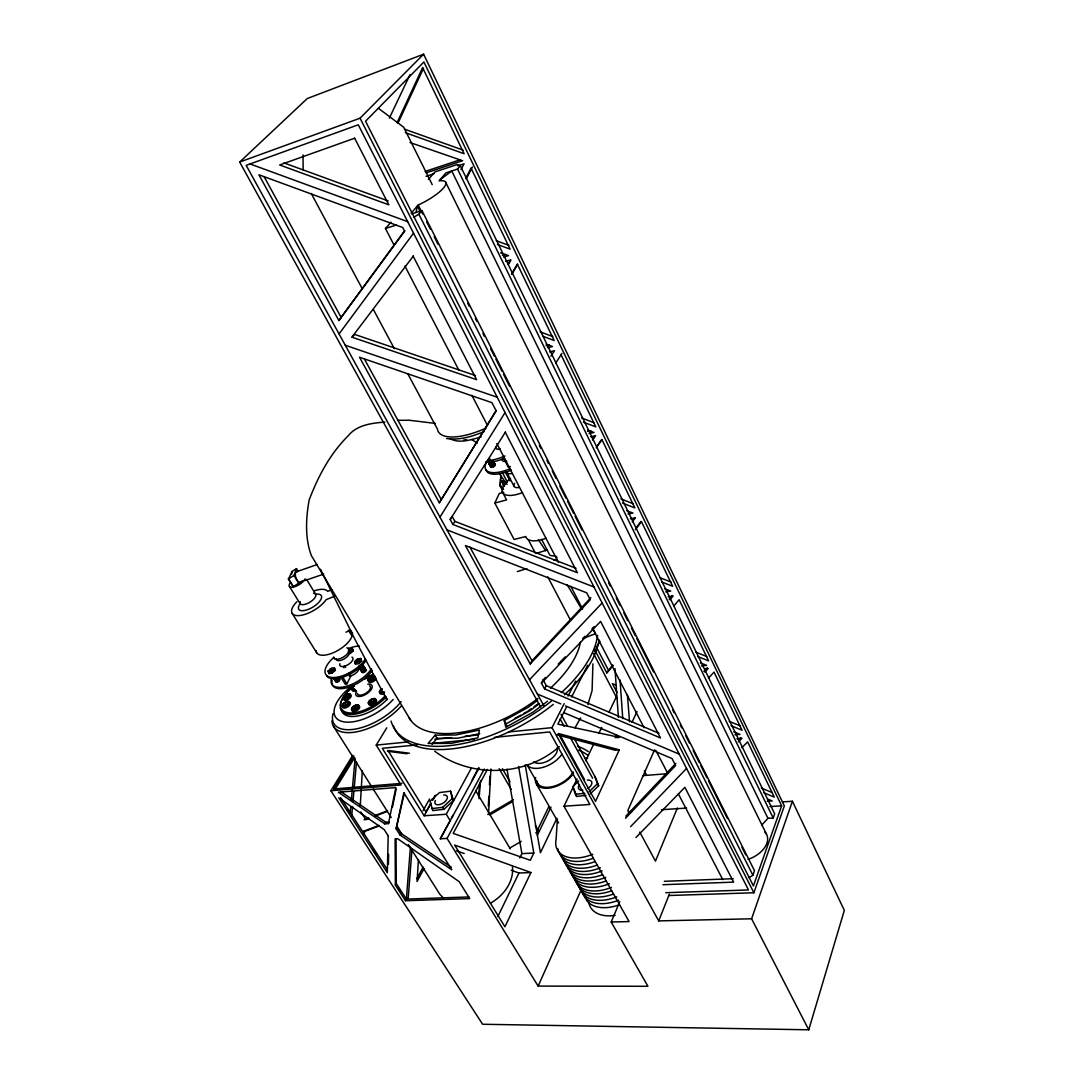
<?xml version="1.0" encoding="UTF-8"?>
<svg xmlns="http://www.w3.org/2000/svg" width="1084" height="1084" viewBox="0 0 1084 1084"><rect width="100%" height="100%" fill="white"/><g stroke="black" fill="none" stroke-linecap="round" stroke-linejoin="round"><path stroke-width="1.5" d="M388.397 864.382L388.628 854.314M592.921 663.842L592.081 690.725L587.88 704.532M488.328 806.266L488.843 796.266M489.453 784.613L489.887 776.293M488.559 813.989L490.889 768.99M360.281 805.615L362.313 770.792M557.366 819.423L556.133 839.124A36.138 21.558 -29.3 0 0 592.758 854.26M418.465 859.666L417.055 881.495L424.088 868.501M512.461 866.55C514.101 882.146 503.301 895.953 490.374 903.243M410.375 847.431L406.459 897.931L408.221 897.864L412.001 849.029M504.304 486.364L501.607 481.133L502.312 480.727L504.48 483.058L504.602 483.789L501.607 481.133M502.868 484.968L503.559 484.575L502.312 480.727M478.6 796.035L479.724 782.77M479.02 798.745L480.578 780.494M350.186 813.298L350.769 806.659M351.365 800.033L352.259 790.073M352.557 786.754L355.078 758.556M351.663 816.496L352.557 806.537M353.005 801.55L353.885 791.591M354.183 788.271L356.541 761.713M291.623 574.412L292.03 571.471L296.474 568.626L293.967 575.468L288.534 578.951L292.03 571.471M316.04 650.495A20.623 9.106 -31.4 0 0 332.341 653.124A20.623 9.106 -31.4 0 0 352.029 636.173L352.49 633.286L351.013 630.861M416.039 212.478L417.34 206.014L420.389 212.058M388.451 823.61L395.863 787.567L338.357 792.214L384.779 823.854L388.451 823.61L389.386 821.97L385.714 822.214L340.715 791.537M392.435 807.228L396.148 789.206M396.121 828.813L403.844 792.77L451.784 869.788L400.05 835.019L396.121 828.813L404.44 792.756M352.774 755.331L330.864 790.724L482.61 1024.258L808.745 1029.8L844.328 910.37L792.404 801.252L782.458 801.903M808.745 1029.8L751.605 918.785L792.404 801.252M668.584 895.519L753.881 892.769L784.342 805.927L423.614 54.2L307.273 98.536L239.672 162.058L540.523 706.795M781.645 805.846L753.421 885.926L365.525 121.232L423.912 61.951L781.645 805.846L769.965 806.577M749.003 877.755L752.892 875.222L754.518 870.682L421.974 210.594L411.595 213.887M761.632 825.195L767.946 818.325L773.19 818.014L774.681 813.84L460.348 165.811L457.136 164.565L434.982 171.895L428.383 179.443M751.605 918.785L658.72 920.912L669.302 894.273M677.378 808L655.468 861.13L639.75 832.051M484.277 768.99L447.055 838.393L538.138 986.101L647.92 986.291L611.186 921.996L619.75 901.725M654.519 749.898L627.948 810.236L629.533 813.135M538.138 986.101L581.322 889.49M619.316 749.83L595.55 801.333L558.165 733.489L619.316 749.83L615.048 750.209L556.973 734.776M632.053 722.256L636.986 711.565M397.096 122.6L422.611 67.601L464.128 153.725L405.375 132.695M397.963 123.264L423.478 68.319M546.214 538.192A22.642 10.054 -27.4 0 1 525.808 536.526L514.101 539.466L494.819 503.044L499.29 493.45L503.748 492.272M615.184 737.757L616.539 734.884M389.346 118.17L410.023 74.593M611.186 921.996L629.099 921.59L563.992 806.225L577.054 778.935M585.766 760.724L593.747 744.044M598.829 733.434L601.728 727.364M608.991 712.202L616.254 697.039M530.943 872.512L504.927 926.793L454.643 845.059L530.943 872.512L518.979 873.026L511.16 870.235M556.919 818.298L540.428 852.729L525.198 764.776M518.558 766.415L533.816 853.027L530.32 860.262L453.193 833.393L487.38 769.423M497.841 916.549L518.979 873.026M537.244 835.439L550.997 807.119M548.829 806.726L537.19 830.629L538.626 831.211L535.74 832.905M519.792 857.945L521.905 853.623L506.987 769.084M594.588 649.479L606.81 672.92L612.568 664.939M340.891 677.134L345.295 684.234L346.921 683.868L350.864 675.901A7.48 3.442 -31.5 0 0 357.219 671.904A7.48 3.442 -31.5 0 0 358.696 667.459M566.268 707.527L557.853 724.139L619.452 737.364L616.606 737.635M571.607 696.971L587.663 665.264M594.533 651.674L599.886 641.105M658.72 920.912L551.986 727.649L564.222 703.611M568.043 696.104L575.685 681.077M465.673 178.399L471.025 168.061L510.13 249.144L497.448 244.51M466.269 178.833L472.38 167.031M544.574 688.896L541.417 683.123L600.617 621.417L660.495 737.947L544.574 688.896L546.295 685.644L543.138 679.871L545.469 677.459M460.957 169.66L464.087 163.779L457.733 165.879M541.417 683.123L543.138 679.871M416.866 878.69L423.112 867.132M405.484 900.736L469.697 898.582L459.182 881.671L397.598 838.677L395.118 838.826L395.362 885.1L405.484 900.736L406.378 899.097L468.871 896.956M447.055 838.393L440.294 838.799L449.846 821.116M451.432 818.163L453.031 815.222M472.123 779.857L478.491 768.068M440.294 838.799L479.182 767.906M530.225 663.977L590.252 599.737L586.688 592.799L465.402 545.564L530.225 663.977L531.987 660.752L590.821 597.691M580.631 717.893L574.981 727.879M417.462 744.871L382.3 748.299L424.142 815.778L446.256 814.26L471.161 768.502M395.362 885.1L396.256 883.46L396.053 838.84M430.904 803.122L425.985 811.93L387.991 750.507L409.373 753.204M432.53 800.182L434.996 795.764M424.142 815.778L430.673 804.057M433.112 799.653L435.565 795.263M423.004 810.737L429.562 798.989M400.05 835.019L400.985 833.366L397.056 827.173M511.553 274.103L517.325 264.089L554.168 340.512L543.084 336.365M511.865 274.32L517.624 264.306M384.779 823.854L385.714 822.214M363.276 834.395L365.132 831.238L379.21 825.872M508.071 264.211L510.578 259.943L505.713 261.325M508.355 264.415L510.876 260.146M330.864 790.724L401.026 784.992L376.229 745.101L386.744 727.825M439.332 502.786L496.066 410.687L491.946 402.665L359.509 357.232L439.332 502.786L496.35 410.511M334.604 790.155L354.671 757.648M354.007 756.036L333.642 788.962L401.988 783.339M439.969 517.136L505.063 412.597M505.279 432.231L577.393 572.718L452.882 524.466L450.185 519.534L505.483 432.001M555.713 363.113L561.946 353.384M452.882 524.466L454.887 521.363L452.204 516.445L450.185 519.534M550.889 356.257L554.493 350.728L549.588 351.934M596.945 446.31L601.715 439.494M596.227 447.814L601.959 439.643L634.858 507.881L622.473 503.071M592.433 439.616L595.333 435.565M592.691 439.779L595.59 435.727L590.672 436.757M338.858 320.525L404.481 230.919L402.733 227.518L258.9 174.768L338.858 320.525L404.901 230.838M339.048 333.926L413.546 233.168M413.411 255.932L351.907 337.165L476.594 379.657L413.085 256.054M635.847 528.084L640.996 521.404M635.346 529.71L641.511 521.689L672.649 586.268L661.796 581.986M632.717 520.225L634.79 517.583M632.216 521.851L635.332 517.895L630.373 518.762M374.766 701.714L373.98 700.914L370.687 703.177L369.373 702.107L370.945 700.169L373.533 699.234L374.536 700.25L372.964 702.202L370.376 703.137L369.373 702.107M381.541 692.026L380.525 691.023L382.083 689.099M356.704 705.603L357.151 707.269L353.872 709.532L352.557 708.475L354.143 706.524L356.704 705.603L357.693 706.632L356.094 708.584L353.533 709.505L352.557 708.475M370.091 680.4L374.17 677.595L373.181 676.633L369.116 679.424L371.175 681.253L369.116 679.424M346.731 705.034L348.316 703.109L347.368 702.107L344.82 703.015L343.235 704.939L344.197 705.955L346.731 705.034L347.314 706.077M370.403 680.481L373.614 678.272L374.4 679.031L374.17 677.595M349.183 695.4L347.612 697.31L345.078 698.231L344.129 697.229L348.221 694.41L349.427 696.836L348.221 694.41M348.316 703.109L348.56 704.559L347.815 703.76L344.549 705.996L343.235 704.939M352.164 337.246L354.536 334.373L475.524 375.552M348.669 696.064L345.444 698.286L344.129 697.229M673.774 606.078L679.126 599.709L708.624 660.901L697.744 656.538M432.055 744.261L437.082 738.326L457.733 738.204L479.765 733.611M435.172 735.142L428.112 743.448L451.269 743.367L477.841 737.852L479.453 730.033L455.836 734.979L435.172 735.142L437.082 738.326M413.532 217.396L418.871 214.212L421.974 210.594M411.148 213.169L418.194 205.025A28.726 7.466 -27.9 0 0 443.356 188.155A28.726 7.466 -27.9 0 0 439.061 180.879L445.971 172.884L457.556 169.077L460.348 165.811M669.14 599.276L672.378 595.509M606.81 672.92L613.246 665.441M669.871 599.791L673.11 596.024L668.137 596.742M394.02 245.038L385.457 228.494L390.958 222.206M708.435 678.164L714.017 672.094L742.039 730.196L731.117 725.752M703.868 671.389L707.229 667.798M704.79 672.08L708.15 668.489L704.817 668.882M529.52 679.709L602.135 602.948M625.847 816.144L675.888 763.339M625.522 818.271L675.603 765.534L672.026 758.556L563.761 712.594M558.219 664.14L565.184 656.877M582.582 638.706L584.899 636.281M591.864 629.018L594.181 626.593M630.617 826.658L686.551 768.461M635.929 837.525L684.885 787.336L733.638 882.132L662.934 884.707M239.672 162.058L360.051 118.197L423.614 54.2M741.849 747.662L747.662 741.862L774.274 797.079L763.597 792.675M738.326 739.952L740.751 737.581M738.312 741.903L741.944 738.353L736.903 738.8M589.1 791.754L597.501 783.691L594.628 776.049M590.252 793.854L598.653 785.792L595.766 778.136L574.75 739.41M585.956 795.371L576.647 796.455L575.482 794.355L572.772 786.645L578.734 780.968M431.595 808.623L442.76 807.309L452.272 798.529L450.565 791.184L439.467 792.567L430.023 801.225L432.801 810.588L443.966 809.287L453.478 800.507L450.565 791.184M354.942 663.489L358.208 662.907L361.135 660.4L360.796 658.476L357.544 659.058L354.617 661.565L355.376 664.194L358.641 663.611L361.555 661.104L360.796 658.476M328.249 670.969L331.176 668.462L334.373 667.893L334.807 668.598L335.091 670.522L332.165 673.029L328.953 673.598L328.249 670.969L328.953 673.598M352.327 648.544L352.639 650.427L349.753 652.893L350.186 653.584L353.072 651.118L352.327 648.544L349.129 649.14L349.563 649.831A2.127 0.962 -31.3 0 1 351.243 650.522A2.127 0.962 -31.3 0 1 348.438 652.378M329.658 670.833L331.609 669.167L331.176 668.462M328.52 672.893L331.731 672.324L334.658 669.817L334.373 667.893M559.303 746.619C525.496 776.727 470.781 778.258 434.752 751.239M439.955 179.849L451.757 170.987L767.946 818.325M539.453 703.557L530.117 710.576L506.12 723.841L506.729 726.51M547.556 701.212L532.867 712.269L505.781 727.229L504.25 720.562L528.287 707.283L537.637 700.264M527.8 711.145L531.472 708.543M534.005 706.741L537.976 703.923M288.317 578.693L293.29 586.661L302.761 580.577M487.895 814.585L513.396 799.721M489.887 814.829L512.569 801.604M509.656 848.122L521.255 841.36M501.513 482.353L502.217 481.946M507.082 484.467A1638.1 988.283 23.6 0 0 500.808 475.768L500.144 486.038L501.716 489.019M500.144 486.038L500.808 475.768M484.372 431.418C472.543 436.473 459.548 440.483 446.594 438.505M510.415 466.486L508.382 467.326L503.721 458.315M331.731 589.737L327.72 591.363A20.908 8.74 -31.2 0 0 314.509 590.753M334.441 596.295L326.176 599.655A20.908 8.74 -31.2 0 1 298.967 615.604A20.908 8.74 -31.2 0 1 296.908 601.674M345.918 632.175L350.606 630.305M583.409 638.354L595.59 633.612A1656.759 992.985 23.5 0 0 593.354 629.587M364.075 819.829L368.696 818.041M374.847 815.669L387.164 810.913M368.926 818.515L365.85 819.707L360.823 811.889M375.078 816.144L387.381 811.388M379.007 825.398L363.357 831.347L365.132 831.238M296.569 571.715L317.246 564.534M304.658 580.645L323.764 574.073M425.145 171.435L459.995 159.836M426.134 172.857L462.611 160.744L410.037 142.546M426.026 176.367L433.952 173.738M385.457 228.494L396.256 225.093M536.133 553.436L547.271 549.927M517.339 571.58L526.892 568.612M553.951 560.184L557.135 559.181M502.38 255.363L505.618 254.428M503.64 257.043L508.504 255.648L500.551 252.829M481.147 436.906C471.364 439.589 459.846 443.898 450.185 438.763M494.819 503.044L506.607 499.927L502.163 491.472M546.119 345.81L549.385 344.997M547.556 347.747L552.461 346.528L546.106 344.224M339.902 663.706A7.507 3.401 -31.5 0 0 343.208 666.484L344.847 666.104A7.507 3.401 -31.5 0 0 351.772 661.47A7.507 3.401 -31.5 0 0 352.002 657.08M349.238 676.267L350.864 675.901L349.116 673.056M587.501 431.351L590.78 430.66M589.086 433.505L594.018 432.475L587.813 430.172M349.563 649.831L352.747 649.248M628.043 513.938L632.988 513.057L626.782 510.713M665.739 591.796L670.711 591.065L664.506 588.68M384.928 422.082C371.975 423.112 357.07 424.82 348.276 435.687C330.078 453.817 318.222 476.147 309.17 499.941C305.918 518.057 304.78 538.274 311.42 555.699L410.701 720.291M397.787 420.321L409.224 420.24L435.294 423.41M575.482 794.355L584.791 793.271M701.633 665.942L706.646 665.359L700.413 662.92M376.229 745.101L408.031 741.944M434.819 739.288L451.554 737.621M464.941 736.293L478.342 734.966M508.464 731.971L551.986 727.649M432.516 743.394L474.372 739.302M494.453 737.35L549.696 731.957L589.872 804.464L563.992 806.225M734.966 734.803L740.006 734.356L733.76 731.876M643.286 775.588L666.89 773.746M767.242 801.279L772.214 800.954L767.499 799.057M628.11 811.862L631.457 811.645M661.565 809.707L686.646 808.081M521.905 853.623L533.816 853.027M664.302 881.306L733.218 878.704M665.752 892.701L748.502 889.95L358.276 124.795L246.19 165.351L543.897 705.819M387.449 751.28L407.218 753.773M345.281 345.24L497.217 397.218M456.391 850.764L464.209 853.542M404.467 129.145L463.098 150.107M283.927 162.912L388.126 200.906M496.282 240.743L508.938 245.363M250.038 163.955L407.665 221.651M540.184 331.853L552.826 336.582M581.688 418.017L594.33 422.841M583.449 422.177L595.821 426.893L561.038 354.753M620.969 498.952L633.327 503.748M454.887 521.363L576.01 568.26M447.001 529.9L594.005 587.013M660.156 577.758L670.996 582.027M615.522 684.885L612.406 683.638L616.986 692.446M695.996 652.216L706.849 656.565M729.247 721.361L740.155 725.792M761.334 788.095L772.296 792.607M546.295 685.644L658.909 733.245M537.407 694.031L560.78 703.936M565.455 705.914L679.248 754.152M471.635 439.467L477.339 443.112M400.985 833.366L451.269 867.186M378.438 108.332L403.722 127.248L432.231 184.659M380.525 691.023L381.839 692.093M443.302 897.837L439.887 894.354L408.343 844.531M344.82 703.015L345.81 704.478M370.945 700.169L371.934 701.646M354.143 706.524L355.132 708.001M345.701 695.332L346.677 696.782M370.66 677.554L371.622 679.004M396.256 883.46L406.378 899.097M340.674 797.675L387.327 869.693M347.178 809.558L348.967 812.336M372.476 848.582L376.148 854.26M398.221 888.297L400.05 891.143M333.52 726.375L371.378 786.171M373.181 789.016L391.216 817.485M396.622 826.022L402.028 834.572M331.731 672.324L332.165 673.029M292.206 613.436L316.731 652.839M342.53 676.768L346.921 683.868M334.658 669.817L335.091 670.522M343.208 666.484L344.007 667.771M288.534 578.951L293.29 586.661M289.401 586.349L300.16 603.774M293.967 575.468L298.696 583.178M344.847 666.104L345.633 667.392M296.474 568.626L298.195 571.376M446.256 814.26L450.456 821.13M352.639 650.427L353.072 651.118M357.544 659.058L357.977 659.763M358.208 662.907L358.641 663.611M306.596 579.412L315.607 594.181M354.617 661.565L355.051 662.27M442.76 807.309L443.966 809.287M361.135 660.4L361.555 661.104M452.272 798.529L453.478 800.507M348.357 630.102L352.029 636.173M475.686 790.683L510.266 848.84M502.407 768.719L509.995 781.794M535.266 825.398L538.626 831.211M499.155 768.705L511.187 789.382M504.25 720.562L506.12 723.841M537.705 783.556L527 764.748A21.084 11.599 -29.3 0 0 543.545 767.187A21.084 11.599 -29.3 0 0 561.918 754.139M536.553 784.247L558.626 822.973M572.772 786.645L573.924 788.732M356.094 708.584L356.677 709.627M560.143 735.304L584.506 779.545M597.501 783.691L598.653 785.792M364.278 358.79L441.378 499.724M264.062 176.584L341.27 317.68M560.157 719.017L564.222 726.416M570.699 738.258L592.596 778.244M469.806 546.878L531.987 660.752M561.011 714.248L567.488 726.09M386.825 699.871L354.861 639.221L320.512 569.263M372.964 702.202L373.533 703.259M311.257 193.48L362.368 288.94M373.546 309.821L394.319 348.601M407.896 373.953L437.448 429.142A52.276 19.539 -27.7 0 0 486.011 428.139M372.625 679.478L373.181 680.522M644.37 770.954L646.674 775.331M528.274 539.656L535.306 553.057M547.799 576.891L570.455 620.089M502 471.865L507.393 482.217M499.48 473.464L501.824 477.963M593.517 653.462L617.026 698.462M513.857 485.971L506.634 472.096A10.041 4.106 -27.6 0 0 512.027 473.518M541.593 539.331L549.195 553.951A9.756 4.471 -27.3 0 0 554.642 555.726M505.32 472.014L509.941 480.876M595.793 645.915L608.287 669.926M404.928 266.081L458.681 369.847M471.933 395.416L487.515 425.497M496.865 443.532L558.409 562.339M570.875 586.403L582.555 608.951M592.691 628.503L644.099 727.757M655.793 750.318L667.473 772.865M678.381 793.922L722.784 879.639M503.748 482.123L505.09 484.751M360.051 118.197L753.881 892.769M418.194 205.025L422.76 214.09M426.568 221.651L430.375 229.198M434.196 236.759L438.004 244.306M467.705 303.249L469.237 306.271M475.32 318.357L476.852 321.379M482.949 333.465L484.467 336.501M490.564 348.587L494.372 356.135M495.889 359.156L501.987 371.256M503.504 374.278L509.602 386.365M539.317 445.294L540.835 448.315M546.932 460.415L548.45 463.437M552.257 470.984L556.078 478.545M559.886 486.106L565.97 498.193M567.501 501.214L573.599 513.301M575.116 516.323L581.972 529.927M608.639 582.813L610.157 585.834M616.254 597.934L620.062 605.482M623.869 613.043L627.677 620.59M631.484 628.151L635.292 635.712M636.823 638.733L653.584 671.972M672.622 709.749L674.14 712.771M680.237 724.871L681.768 727.892M685.576 735.44L689.383 743.001M693.191 750.562L699.288 762.648M700.806 765.67L706.904 777.756M708.421 780.778L727.472 818.556M741.944 847.268L745.751 854.829M418.871 214.212L752.892 875.222M445.619 182.126L766.496 834.26M457.556 169.077L773.19 818.014M574.466 790.277L576.647 796.455M347.368 702.107L347.815 703.76M373.533 699.234L373.98 700.914M373.181 676.633L373.614 678.272M627.433 694.885L629.533 721.781M620.034 679.898L622.758 718.611M614.98 668.625L618.408 717.351M303.005 154.876L303.168 170.107M611.606 890.804A35.636 22.019 -29.3 0 1 576.539 882.064M611.444 887.403A35.677 21.992 -29.3 0 1 574.615 877.823M616.755 896.847A35.542 22.114 -29.3 0 1 579.954 887.091M609.371 883.731A35.731 21.937 -29.3 0 1 572.542 874.219M615.156 915.33A35.325 22.303 -29.3 0 1 588.775 902.403M602.135 870.886A35.907 21.775 -29.3 0 1 565.577 863.04M600.373 867.783A35.948 21.734 -29.3 0 1 563.531 858.569M597.108 865.14A35.989 21.694 -29.3 0 1 561.715 855.411M557.068 747.906A13.631 7.493 -29.3 0 1 549.141 760.277A13.631 7.493 -29.3 0 1 533.829 761.74M619.479 904.761A35.447 22.195 -29.3 0 1 586.2 899.761M585.482 898.514A35.447 22.195 -29.3 0 1 584.127 894.327M618.639 900.181A35.501 22.154 -29.3 0 1 582.162 891.82M613.436 894.056A35.596 22.059 -29.3 0 1 578.382 885.249M595.116 861.604A36.043 21.653 -29.3 0 1 560.008 853.365M593.233 858.271A36.084 21.599 -29.3 0 1 557.826 848.677M602.541 874.747A35.853 21.816 -29.3 0 1 567.149 864.856M605.78 877.376A35.813 21.856 -29.3 0 1 569.683 870.791M573.206 771.903A20.935 11.748 -29.3 0 1 552.596 786.605A20.935 11.748 -29.3 0 1 536.621 780.67M606.078 881.007A35.772 21.897 -29.3 0 1 570.983 872.43M573.558 773.19A22.29 12.507 -29.3 0 1 548.965 788.122A22.29 12.507 -29.3 0 1 535.618 777.553M585.346 758.61A2.615 1.653 28.2 0 1 587.65 758.231M578.775 750.114A29.431 18.401 28.5 0 1 588.206 755.494M577.65 746.266A28.36 17.764 28.4 0 1 588.314 751.646M764.721 831.916A22.94 14.62 -25.1 0 1 748.041 859.355M384.59 691.904A4.295 2.046 -31.3 0 1 379.657 692.69A4.295 2.046 -31.3 0 1 381.907 688.746A4.011 1.911 -31.3 0 0 379.63 692.08A4.011 1.911 -31.3 0 0 383.438 692.093M401.175 701.578A42.926 20.515 -31.6 0 1 355.552 729.031A42.926 20.515 -31.6 0 1 332.991 713.706M366.189 660.264A24.2 11.003 -31.5 0 1 345.078 676.402A24.2 11.003 -31.5 0 1 326.623 675.806M349.875 694.763A4.241 1.992 -31.9 0 1 350.484 697.513A4.241 1.992 -31.9 0 1 345.511 700.359A4.241 1.992 -31.9 0 1 344.048 698.096M375.511 676.904A4.228 1.978 -31.3 0 1 370.823 681.321A4.228 1.978 -31.3 0 1 368.696 678.828A4.228 1.978 -31.3 0 1 374.847 676.104M376.094 678.516A4.228 1.978 -31.3 0 1 371.284 682.392A4.228 1.978 -31.3 0 1 368.994 680.318M375.118 676.795A3.943 1.843 -31.3 0 1 370.742 680.915A3.943 1.843 -31.3 0 1 368.763 678.584A3.943 1.843 -31.3 0 1 374.495 676.064M387.544 698.814A29.783 14.146 -31.6 0 1 359.874 715.494A29.783 14.146 -31.6 0 1 341.636 710.156M386.283 696.741A29.796 14.119 -31.6 0 1 357.503 713.692A29.796 14.119 -31.6 0 1 340.186 706.822M340.227 705.427A29.796 14.119 -31.6 0 1 340.877 702.391M341.325 701.199A29.796 14.119 -31.6 0 1 343.303 697.473M345.118 694.925A29.796 14.119 -31.6 0 1 347.273 692.391M348.235 691.389A29.796 14.119 -31.6 0 1 350.295 689.397M374.346 699.627A4.322 2.073 -31.6 0 1 376.338 701.673A4.322 2.073 -31.6 0 1 371.744 705.142A4.322 2.073 -31.6 0 1 368.953 703.692M369.793 702.242A4.322 2.073 -31.6 0 1 370.525 701.511M385.132 695.86A28.821 13.645 -31.6 0 1 346.568 712.432A28.821 13.645 -31.6 0 1 352.49 686.904M364.942 679.085A28.821 13.645 -31.6 0 1 371.5 676.524M384.237 693.503A4.295 2.046 -31.3 0 1 380.755 694.045A4.295 2.046 -31.3 0 1 380.403 691.904M358.37 705.955A4.309 2.06 -31.9 0 1 359.007 708.787A4.309 2.06 -31.9 0 1 353.967 711.673A4.309 2.06 -31.9 0 1 352.463 709.342M348.194 702.486A4.282 2.019 -32 0 1 349.969 704.749A4.282 2.019 -32 0 1 344.915 708.069A4.282 2.019 -32 0 1 343.154 705.806M356.433 690.562A4.228 1.978 -31.7 0 1 353.059 691.104A4.228 1.978 -31.7 0 1 352.761 689.004M401.324 705.969A44.701 21.409 -31.6 0 1 357.977 731.564A44.701 21.409 -31.6 0 1 331.934 720.86M393.167 699.451A38.13 18.116 -31.6 0 1 341.175 721.172A38.13 18.116 -31.6 0 1 352.422 685.576M366.311 677.243A38.13 18.116 -31.6 0 1 373.533 674.329M299.875 582.284A5.555 2.398 70.6 0 1 295.607 576.674A5.555 2.398 70.6 0 1 297.246 571.796M367.774 684.207A9.39 4.431 -31.6 0 1 371.338 689.383A9.39 4.431 -31.6 0 1 360.091 696.456A9.39 4.431 -31.6 0 1 356.582 691.253M369.495 685.738A7.425 3.496 -31.6 0 1 365.918 693.218A7.425 3.496 -31.6 0 1 357.368 693.381M346.799 647.839A8.916 3.997 -31.4 0 1 344.644 656.254A8.916 3.997 -31.4 0 1 333.52 657.283M348.425 651.24A7.52 3.388 -31.4 0 1 344.685 658.625A7.52 3.388 -31.4 0 1 336.121 658.937M372.232 670.224A24.105 11.111 -31.5 0 1 346.663 687.825A24.105 11.111 -31.5 0 1 332.138 680.522M371.378 668.828A24.119 11.097 -31.5 0 1 344.929 686.646A24.119 11.097 -31.5 0 1 331.636 677.92M354.834 689.952A4.228 1.978 -31.7 0 1 351.772 689.288A4.228 1.978 -31.7 0 1 354.265 685.901M354.739 689.546A3.943 1.843 -31.7 0 1 351.893 688.936A3.943 1.843 -31.7 0 1 354.211 685.779M365.403 658.964A24.214 10.989 -31.5 0 1 332.314 677.5A24.214 10.989 -31.5 0 1 334.021 657.243M348.438 648.517A24.214 10.989 -31.5 0 1 359.481 646.05M304.997 578.883A9.146 3.699 -31.2 0 1 294.143 586.905A9.146 3.699 -31.2 0 1 290.214 582.786M313.479 593.273A9.092 3.78 -31.2 0 1 314.509 598.287A9.092 3.78 -31.2 0 1 304.563 604.452A9.092 3.78 -31.2 0 1 300.132 601.566M315.661 594.303A13.184 5.501 -31.2 0 1 320.146 600.699A13.184 5.501 -31.2 0 1 304.279 610.549A13.184 5.501 -31.2 0 1 299.889 604.086M338.574 678.814A2.141 0.989 -31.8 0 1 339.048 680.224A2.141 0.989 -31.8 0 1 336.257 681.619A2.141 0.989 -31.8 0 1 336.284 679.966M338.885 678.719A2.141 0.989 -31.8 0 1 338.858 680.224A2.141 0.989 -31.8 0 1 336.311 681.511A2.141 0.989 -31.8 0 1 335.891 680.21M338.736 678.476A2.141 0.989 -31.8 0 1 338.723 679.993A2.141 0.989 -31.8 0 1 336.162 681.267A2.141 0.989 -31.8 0 1 335.742 679.98M338.506 677.907A2.141 0.976 -31.8 0 1 336.27 679.953A2.141 0.976 -31.8 0 1 334.807 679.18M338.194 677.879A2.141 0.976 -31.8 0 1 336.054 679.6A2.141 0.976 -31.8 0 1 334.509 679.153M338.723 679.045A2.141 0.989 -31.8 0 1 339.184 680.454A2.141 0.989 -31.8 0 1 336.406 681.85A2.141 0.989 -31.8 0 1 336.419 680.196M331.555 669.248A2.154 0.976 -31.8 0 1 333.127 670.156A2.154 0.976 -31.8 0 1 329.929 671.755A2.154 0.976 -31.8 0 1 331.054 669.492M338.858 679.275A2.141 0.989 -31.8 0 1 339.333 680.684A2.141 0.989 -31.8 0 1 336.555 682.08A2.141 0.989 -31.8 0 1 336.568 680.427A2.141 0.976 -31.8 0 0 338.682 677.974M336.69 678.028A2.141 0.976 -31.8 0 1 334.59 678.841A2.141 0.976 -31.8 0 1 334.021 677.907M337.232 677.92A2.141 0.976 -31.8 0 1 334.739 679.072A2.141 0.976 -31.8 0 1 334.373 677.785M336.609 677.92A2.141 0.976 -31.8 0 1 334.726 678.719A2.141 0.976 -31.8 0 1 333.858 678.123M335.999 677.988A2.141 0.976 -31.8 0 1 333.75 678.15M336.487 680.305A2.141 0.976 -31.8 0 1 335.241 679.167M335.457 679.519A2.141 0.989 -31.8 0 0 335.755 680.793A2.141 0.989 -31.8 0 0 338.181 679.763A2.141 0.989 -31.8 0 0 338.723 678.123A2.141 0.976 -31.8 0 1 336.623 680.535A2.141 0.976 -31.8 0 1 335.376 679.397A2.141 0.976 -31.8 0 1 334.373 678.476M335.593 679.749A2.141 0.989 -31.8 0 0 336.026 681.037A2.141 0.989 -31.8 0 0 338.574 679.763A2.141 0.989 -31.8 0 0 338.587 678.245A2.141 0.976 -31.8 0 1 336.175 680.251A2.141 0.976 -31.8 0 1 335.159 679.045M338.574 678.015A2.141 0.976 -31.8 0 1 336.338 680.061A2.141 0.976 -31.8 0 1 334.888 679.289M337.774 677.893A2.141 0.976 -31.8 0 1 335.363 679.383M334.807 678.056A2.141 0.976 -31.8 0 1 333.696 678.001M348.289 649.98A2.127 0.962 -31.3 0 1 351.04 649.601A2.127 0.962 -31.3 0 1 348.587 651.836M348.696 649.614A1.707 0.772 -31.3 0 1 350.525 649.668A1.707 0.772 -31.3 0 1 348.56 651.348M364.468 669.573A2.154 0.989 -31.3 0 1 365.606 670.644A2.154 0.989 -31.3 0 1 362.761 672.297A2.154 0.989 -31.3 0 1 362.612 670.644M364.847 669.37A2.154 0.989 -31.3 0 1 365.362 670.779A2.154 0.989 -31.3 0 1 362.557 672.175A2.154 0.989 -31.3 0 1 362.544 670.535M363.614 668.164A2.154 0.989 -31.3 0 1 364.82 669.113A2.154 0.989 -31.3 0 1 365.294 670.644A2.154 0.989 -31.3 0 1 362.49 672.053A2.154 0.989 -31.3 0 1 362.462 670.413M362.693 666.646A2.154 0.989 -31.3 0 1 363.899 667.608A2.154 0.989 -31.3 0 1 364.292 669.018A2.154 0.989 -31.3 0 1 361.487 670.413A2.154 0.989 -31.3 0 0 362.476 671.335A2.154 0.989 -31.3 0 0 363.262 672.622A2.154 0.989 -31.3 0 0 365.891 670.874A2.154 0.989 -31.3 0 0 364.685 669.926M361.473 668.774A2.154 0.989 -31.3 0 0 361.487 670.413A2.154 0.989 -31.3 0 0 362.395 671.213A2.154 0.989 -31.3 0 0 364.793 669.831A2.154 0.989 -31.3 0 0 364.725 668.571A2.154 0.989 -31.3 0 1 364.793 669.831A2.154 0.989 -31.3 0 1 362.476 671.335M358.885 659.587A2.154 0.989 -31.3 0 1 359.576 660.725A2.154 0.989 -31.3 0 1 357.151 662.338A2.154 0.989 -31.3 0 1 356.04 661.47M356.568 660.752A2.154 0.989 -31.3 0 1 356.975 660.4M362.544 666.416A2.154 0.989 -31.3 0 1 363.75 667.365A2.154 0.989 -31.3 0 1 361.108 669.113A2.154 0.989 -31.3 0 1 360.294 667.73M360.362 667.852A2.154 0.989 -31.3 0 0 361.108 669.113A2.154 0.989 -31.3 0 0 363.682 667.243A2.154 0.989 -31.3 0 0 362.476 666.294M362.761 666.768A2.154 0.989 -31.3 0 1 363.967 667.717A2.154 0.989 -31.3 0 1 361.338 669.465A2.154 0.989 -31.3 0 1 360.579 668.218M362.341 667.053A2.154 0.989 -31.3 0 1 364.143 667.608A2.154 0.989 -31.3 0 1 361.555 669.56A2.154 0.989 -31.3 0 1 360.66 668.327M363.899 667.608A2.154 0.989 -31.3 0 1 361.257 669.356A2.154 0.989 -31.3 0 1 360.511 668.096A2.154 0.989 -31.3 0 1 359.441 667.039M362.53 664.939A2.154 0.989 -31.3 0 1 361.799 667.08A2.154 0.989 -31.3 0 1 359.224 667.134M362.341 664.194A2.154 0.989 -31.3 0 1 361.378 665.861A2.154 0.989 -31.3 0 1 359.089 666.646M362.205 663.95A2.154 0.989 -31.3 0 1 361.446 665.454A2.154 0.989 -31.3 0 1 359.319 666.43M363.641 667.378A2.154 0.989 -31.3 0 1 364.143 668.774A2.154 0.989 -31.3 0 1 361.351 670.183A2.154 0.989 -31.3 0 1 361.324 668.543M363.682 668.286A2.154 0.989 -31.3 0 1 364.888 669.234A2.154 0.989 -31.3 0 1 362.259 670.982A2.154 0.989 -31.3 0 1 361.5 669.722M364.807 668.679A2.154 0.989 -31.3 0 1 364.82 670.183A2.154 0.989 -31.3 0 1 362.259 671.47A2.154 0.989 -31.3 0 1 361.785 670.197M363.465 667.934A2.154 0.989 -31.3 0 1 364.603 669.004A2.154 0.989 -31.3 0 1 365.145 670.413A2.154 0.989 -31.3 0 1 362.341 671.823A2.154 0.989 -31.3 0 1 362.327 670.169M364.942 668.923A2.154 0.989 -31.3 0 1 364.969 670.427A2.154 0.989 -31.3 0 1 362.408 671.701A2.154 0.989 -31.3 0 1 361.934 670.427M364.82 669.113A2.154 0.989 -31.3 0 1 362.178 670.861A2.154 0.989 -31.3 0 1 361.433 669.6M364.603 669.004A2.154 0.989 -31.3 0 1 361.758 670.657A2.154 0.989 -31.3 0 1 361.609 669.004M362.49 664.424A2.154 0.989 -31.3 0 1 361.528 666.091A2.154 0.989 -31.3 0 1 359.224 666.89M361.189 668.3A2.154 0.989 -31.3 0 0 361.338 669.953A2.154 0.989 -31.3 0 0 364.183 668.3A2.154 0.989 -31.3 0 0 363.045 667.229A2.154 0.989 -31.3 0 1 364.116 668.191A2.154 0.989 -31.3 0 1 361.27 669.844A2.154 0.989 -31.3 0 1 361.121 668.191M361.88 664.086A2.154 0.989 -31.3 0 1 361.351 664.804M360.945 665.156A2.154 0.989 -31.3 0 1 360.484 665.468M361.812 663.964A2.154 0.989 -31.3 0 1 361.609 664.316M360.877 665.034A2.154 0.989 -31.3 0 1 360.416 665.346M362.137 663.842A2.154 0.989 -31.3 0 1 361.378 665.332A2.154 0.989 -31.3 0 1 359.251 666.321M362.042 663.869A2.154 0.989 -31.3 0 1 360.552 665.576M359.563 665.996A2.154 0.989 -31.3 0 1 359.116 666.077M362.666 664.817A2.154 0.989 -31.3 0 1 361.649 666.836A2.154 0.989 -31.3 0 1 359.116 667.161A2.154 0.989 -31.3 0 0 361.731 666.443A2.154 0.989 -31.3 0 0 362.53 664.587M362.666 665.169A2.154 0.989 -31.3 0 1 362.788 666.552A2.154 0.989 -31.3 0 1 360.403 667.934M361.744 663.842A2.154 0.989 -31.3 0 1 361.528 664.207M360.809 664.912A2.154 0.989 -31.3 0 1 360.335 665.224M360.403 667.026A2.154 0.989 -31.3 0 0 360.416 668.665A2.154 0.989 -31.3 0 0 363.221 667.256A2.154 0.989 -31.3 0 0 362.706 665.861A2.154 0.989 -31.3 0 1 363.248 667.012A2.154 0.989 -31.3 0 1 360.606 668.543A2.154 0.989 -31.3 0 1 360.01 667.27M359.861 667.039A2.154 0.989 -31.3 0 0 360.471 668.313A2.154 0.989 -31.3 0 0 363.099 666.782A2.154 0.989 -31.3 0 0 362.503 665.508A2.154 0.989 -31.3 0 1 363.113 666.538A2.154 0.989 -31.3 0 1 360.687 668.15A2.154 0.989 -31.3 0 1 359.59 667.27M362.327 666.064A2.154 0.989 -31.3 0 1 363.465 667.134A2.154 0.989 -31.3 0 1 360.62 668.787A2.154 0.989 -31.3 0 1 360.471 667.134M362.625 664.655A2.154 0.989 -31.3 0 1 361.663 666.321A2.154 0.989 -31.3 0 1 359.373 667.121M509.981 468.789A27.425 11.043 -27.6 0 1 487.272 461.093M522.569 492.556A22.994 9.607 -27.5 0 1 502.298 488.667L503.816 485.402A22.994 9.607 -27.5 0 1 510.496 478.423M506.716 461.269A8.509 3.428 -27.6 0 1 502.217 459.115M556.946 557.447A5.894 1.883 72.7 0 1 556.295 556.377M466.608 439.697A44.376 16.775 -27.7 0 1 463.708 439.996M500.415 449.101A8.537 3.374 -27.6 0 1 495.93 447.001M511.201 469.941A8.482 3.455 -27.6 0 1 509.48 470.131M504.954 455.957A27.534 10.894 -27.6 0 1 487.8 460.483M504.521 458.275A27.52 10.921 -27.6 0 1 485.578 462.028M519.25 487.448A9.986 4.173 -27.5 0 1 514.548 483.342M510.794 470.375A27.412 11.07 -27.6 0 1 486.011 469.711M493.789 464.589A2.425 0.976 -27.9 0 1 494.954 465.659A2.425 0.976 -27.9 0 1 491.648 467.353A2.425 0.976 -27.9 0 1 491.635 465.7M489.86 461.323A2.425 0.976 -27.9 0 1 487.881 461.283M488.234 460.321A2.425 0.976 -27.9 0 1 489.656 459.277M490.578 461.35A2.425 0.976 -27.9 0 1 488.003 461.296A2.425 0.976 -27.9 0 0 489.778 461.174M488.776 460.239A2.425 0.976 -27.9 0 1 489.263 459.873M492.922 461.228A2.425 0.976 -27.9 0 1 489.602 463.153A2.425 0.976 -27.9 0 1 489.44 461.513M493.003 461.364A2.425 0.976 -27.9 0 1 489.683 463.302A2.425 0.976 -27.9 0 1 489.521 461.662M488.166 460.172A2.425 0.976 -27.9 0 1 489.575 459.128A2.439 0.976 -27.9 0 1 488.328 459.657M493.762 462.055A2.425 0.976 -27.9 0 1 491.133 464.413A2.425 0.976 -27.9 0 1 489.805 463.302M493.843 462.191A2.425 0.976 -27.9 0 1 491.215 464.548A2.425 0.976 -27.9 0 1 489.873 463.451M493.735 462.136A2.425 0.976 -27.9 0 1 493.017 463.789A2.425 0.976 -27.9 0 1 490.212 464.86A2.425 0.976 -27.9 0 1 489.954 463.586A2.425 0.976 -27.9 0 1 489.67 461.947M493.884 462.421A2.425 0.976 -27.9 0 1 493.003 464.196A2.425 0.976 -27.9 0 1 490.103 465.117A2.425 0.976 -27.9 0 1 490.483 463.505A2.425 0.976 -27.9 0 0 490.293 465.28A2.425 0.976 -27.9 0 0 493.396 464.087A2.425 0.976 -27.9 0 0 493.654 462.462M489.602 459.494A2.439 0.976 -27.9 0 1 488.478 459.941M489.683 459.643A2.439 0.976 -27.9 0 1 488.044 460.172M489.629 458.18A2.439 0.976 -27.9 0 1 489.087 458.505M488.816 459.331A2.439 0.976 -27.9 0 0 489.385 459.074A2.439 0.976 -27.9 0 1 488.735 459.182A2.425 0.976 -27.9 0 1 489.426 458.844M493.748 463.451A2.425 0.976 -27.9 0 1 494.304 464.711A2.425 0.976 -27.9 0 1 491.242 466.283A2.425 0.976 -27.9 0 1 490.7 465.009M493.599 463.166A2.425 0.976 -27.9 0 1 494.155 464.426A2.425 0.976 -27.9 0 1 491.093 465.998A2.425 0.976 -27.9 0 1 490.551 464.724M493.532 464.101A2.425 0.976 -27.9 0 1 494.792 465.036A2.425 0.976 -27.9 0 1 491.702 466.838A2.425 0.976 -27.9 0 1 490.998 465.578M493.613 464.237A2.425 0.976 -27.9 0 1 494.86 465.185A2.425 0.976 -27.9 0 1 491.784 466.974A2.425 0.976 -27.9 0 1 491.066 465.713M493.897 463.722A2.425 0.976 -27.9 0 1 494.548 464.873A2.425 0.976 -27.9 0 1 491.729 466.513A2.425 0.976 -27.9 0 1 490.578 465.659M493.613 461.77A2.425 0.976 -27.9 0 1 491.269 464.033A2.425 0.976 -27.9 0 1 489.385 463.383M493.721 462.597A2.425 0.976 -27.9 0 1 493.464 464.237A2.425 0.976 -27.9 0 1 490.374 465.415A2.425 0.976 -27.9 0 1 490.632 463.789M493.87 462.882A2.425 0.976 -27.9 0 1 493.762 464.399A2.425 0.976 -27.9 0 1 490.795 465.727A2.425 0.976 -27.9 0 1 490.402 464.44M493.274 461.323A2.425 0.976 -27.9 0 1 490.076 463.546M492.854 461.079A2.425 0.976 -27.9 0 1 489.534 463.017A2.425 0.976 -27.9 0 1 489.372 461.377M491.269 461.323A2.425 0.976 -27.9 0 1 488.857 462.163A2.425 0.976 -27.9 0 1 488.274 461.256M491.906 461.242A2.425 0.976 -27.9 0 1 489.006 462.448A2.425 0.976 -27.9 0 1 488.681 461.174M493.315 461.201A2.425 0.976 -27.9 0 1 490.686 463.559A2.425 0.976 -27.9 0 1 489.358 462.462M493.464 461.486A2.425 0.976 -27.9 0 1 490.835 463.844A2.425 0.976 -27.9 0 1 489.507 462.733M492.434 461.161A2.425 0.976 -27.9 0 1 489.155 462.733A2.425 0.976 -27.9 0 1 489.223 461.093M493.396 461.337A2.425 0.976 -27.9 0 1 490.767 463.708A2.425 0.976 -27.9 0 1 489.426 462.597M580.455 642.026A96.842 48.17 -29.4 0 1 550.455 688.15M537.908 698.53A96.842 48.17 -29.4 0 1 408.98 717.649M597.569 635.292A114.931 57.208 -29.4 0 1 561.39 692.622M551.471 701.063A114.931 57.208 -29.4 0 1 391.067 721.09M599.059 640.061A114.809 57.357 -29.4 0 1 564.466 694.776M553.287 704.383A114.809 57.357 -29.4 0 1 393.465 725.806M500.822 485.754A1656.759 992.985 23.5 0 1 503.559 489.507M538.436 539.778A1656.759 992.985 23.5 0 1 545.672 550.78M567.244 584.967A1656.759 992.985 23.5 0 1 581.81 609.384M443.641 795.019A7.005 3.794 -31.9 0 1 446.852 799.342A7.005 3.794 -31.9 0 1 438.559 804.775A7.005 3.794 -31.9 0 1 435.375 800.439M526.418 711.985A94.43 47.249 -29.3 0 1 523.64 713.611M520.808 715.21A94.43 47.249 -29.3 0 1 515.036 718.258M587.311 780.087A7.371 4.241 -28.8 0 1 591.864 782.662A7.371 4.241 -28.8 0 1 588.029 788.353M582.826 790.29A7.371 4.241 -28.8 0 1 579.493 784.45M388.18 835.805L387.327 872.728L338.777 797.865L384.183 829.572L388.18 835.805M504.466 484.507L502.895 482.068L504.412 484.629M354.658 138.21L279.645 164.971L388.831 204.822L354.658 138.21M354.902 689.952L352.856 688.137L354.902 689.952M345.173 699.302A4.255 1.992 -31.9 0 0 350.538 694.695A4.255 1.992 -31.9 0 0 344.671 695.643A4.255 1.992 -31.9 0 0 345.173 699.302M370.484 704.234A4.322 2.073 -31.6 0 0 375.918 699.532A4.322 2.073 -31.6 0 0 369.888 700.481A4.322 2.073 -31.6 0 0 370.484 704.234M353.628 710.603A4.309 2.06 -31.9 0 0 359.075 705.914A4.309 2.06 -31.9 0 0 353.086 706.836A4.309 2.06 -31.9 0 0 353.628 710.603M344.278 707.053A4.282 2.019 -32 0 0 349.698 702.405A4.282 2.019 -32 0 0 343.791 703.326A4.282 2.019 -32 0 0 344.278 707.053M344.251 706.632A3.984 1.883 -32 0 0 349.292 702.296A3.984 1.883 -32 0 0 343.791 703.164A3.984 1.883 -32 0 0 344.251 706.632M370.457 703.814A4.024 1.924 -31.6 0 0 375.511 699.437A4.024 1.924 -31.6 0 0 369.888 700.318A4.024 1.924 -31.6 0 0 370.457 703.814M353.601 710.183A4.024 1.911 -31.9 0 0 358.668 705.806A4.024 1.911 -31.9 0 0 353.099 706.673A4.024 1.911 -31.9 0 0 353.601 710.183M345.146 698.895A3.957 1.856 -31.9 0 0 350.146 694.6A3.957 1.856 -31.9 0 0 344.685 695.467A3.957 1.856 -31.9 0 0 345.146 698.895M330.579 671.24A2.154 0.976 -31.8 0 0 333.018 668.855A2.154 0.976 -31.8 0 0 329.888 669.682A2.154 0.976 -31.8 0 0 330.579 671.24M330.539 670.752A1.721 0.786 -31.8 0 0 332.503 668.828A1.721 0.786 -31.8 0 0 329.997 669.505A1.721 0.786 -31.8 0 0 330.539 670.752M357.029 661.823A2.154 0.989 -31.3 0 0 359.454 659.438A2.154 0.989 -31.3 0 0 356.284 660.278A2.154 0.989 -31.3 0 0 357.029 661.823M356.988 661.335A1.734 0.786 -31.3 0 0 358.939 659.411A1.734 0.786 -31.3 0 0 356.392 660.088A1.734 0.786 -31.3 0 0 356.988 661.335"/></g></svg>
